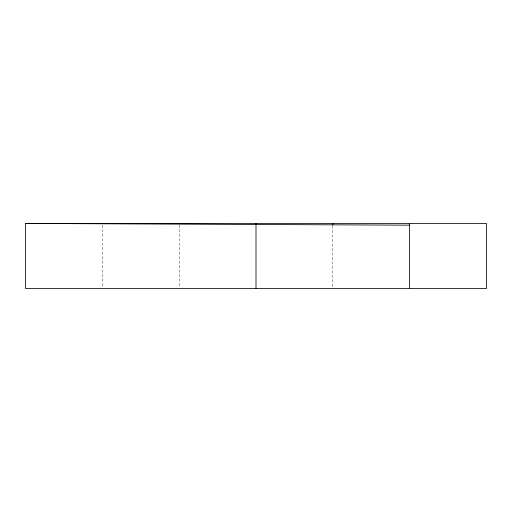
<?xml version="1.0" encoding="UTF-8"?>
<svg xmlns="http://www.w3.org/2000/svg" width="512" height="512" viewBox="0 0 512 512"><rect width="100%" height="100%" fill="white"/><g stroke="black" fill="none" stroke-linecap="round" stroke-linejoin="round"><path stroke-width="0.38" stroke-dasharray="2.56 1.92" d="M332.8 225.818L332.8 286.976M179.2 225.024L179.2 286.976M102.4 225.024L102.4 286.976"/><path stroke-width="0.77" d="M25.6 223.437L486.4 223.437L486.4 288.563L25.6 288.563L25.6 223.437L409.6 225.171M409.6 223.437L409.6 288.563M332.8 223.437L332.8 225.024M256 223.437L256 288.563"/></g></svg>
